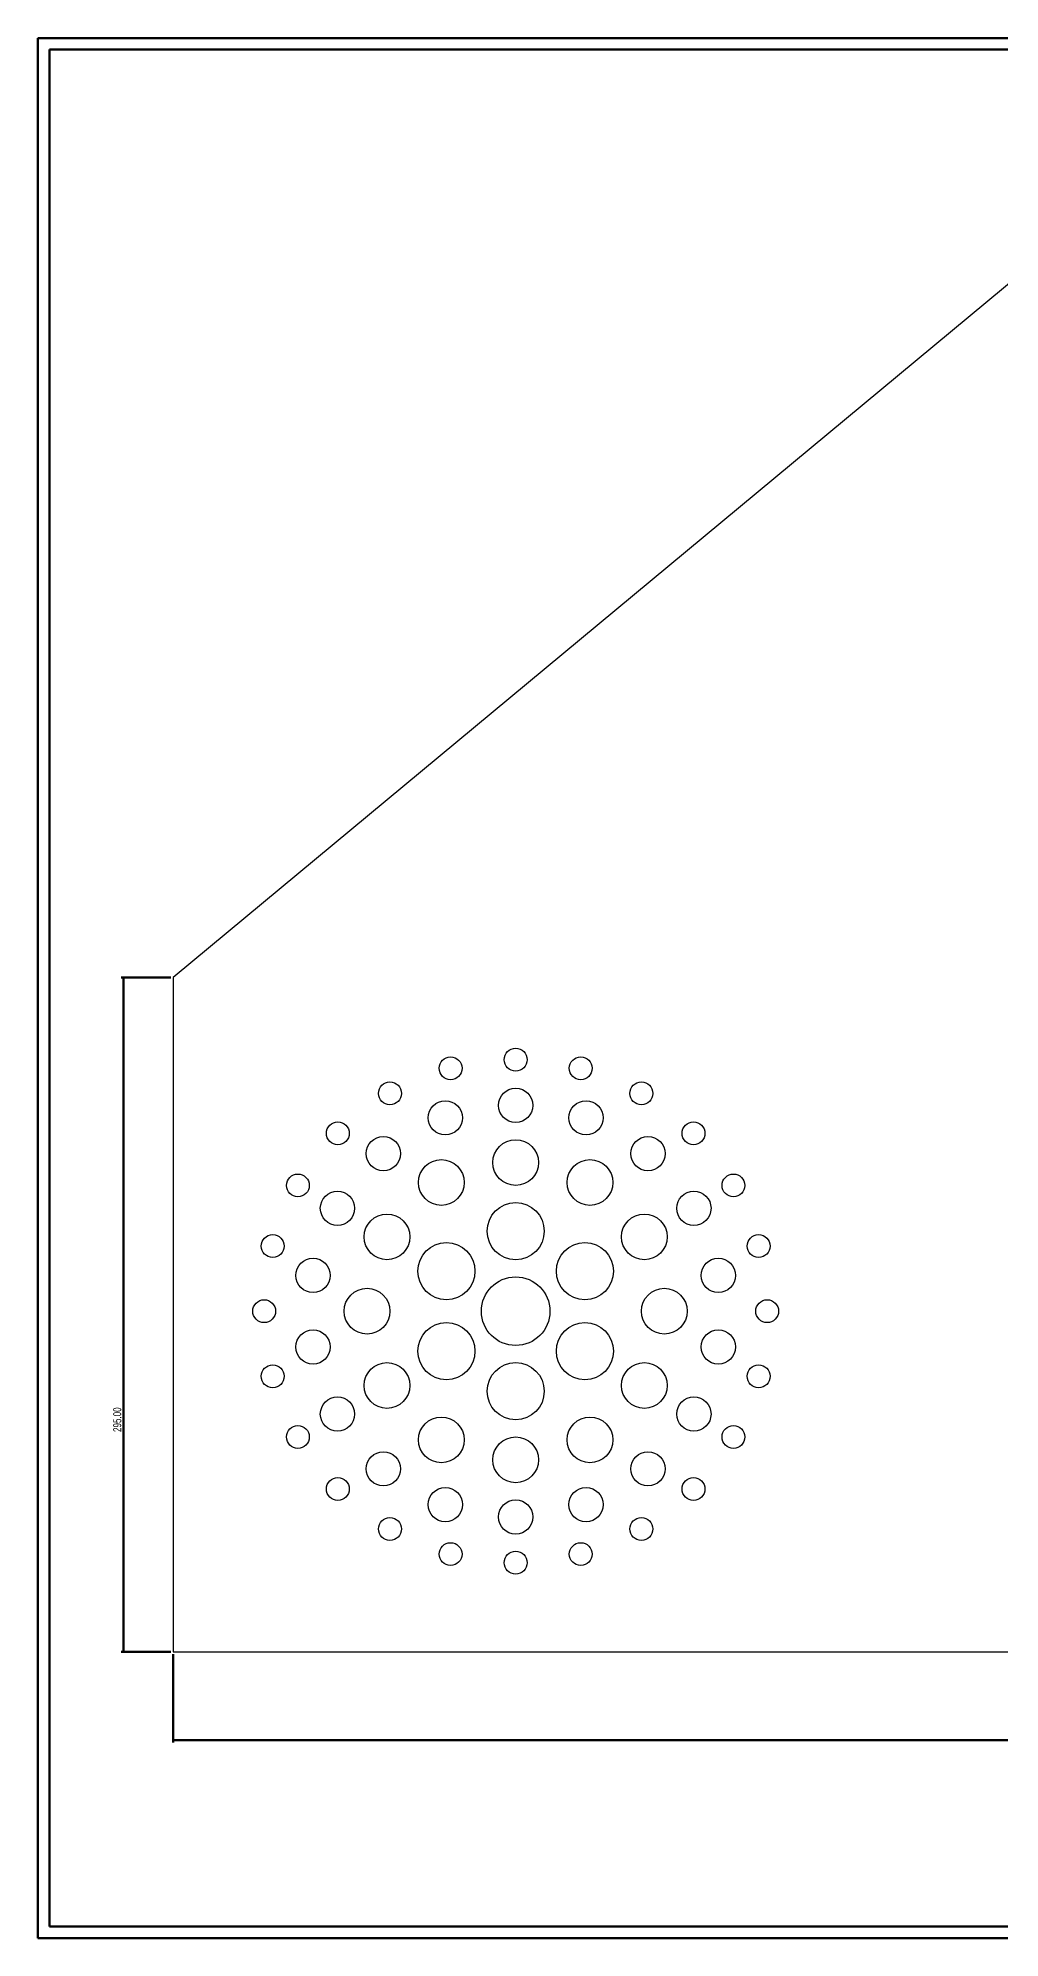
# Model space of a CAD drawing. Header units: millimetres. Extents: x 10 to 1179, y 5 to 836.
# Drawn here: x 10 to 431, y 5 to 836 of the extents above; entities that cross this region are included whole.
import ezdxf

# ---------------------------------------------------------------- set-up
doc = ezdxf.new("R2010")
doc.units = ezdxf.units.MM
doc.layers.add('SLD-0', color=179, linetype='Continuous', lineweight=50)
doc.styles.add('SLDTEXTSTYLE3', font='TXT', dxfattribs={"width": 0.75})
doc.dimstyles.new('SLDDIMSTYLE0', dxfattribs={"dimtxt": 3.5, "dimasz": 3.302, "dimexe": 0, "dimexo": 0.0625, "dimgap": 0.875, "dimtad": 1, "dimrnd": 1e-09, "dimzin": 4, "dimdsep": 46, "dimtxsty": 'SLDTEXTSTYLE3', "dimsah": 1, "dimcen": 0.09, "dimadec": 0, "dimazin": 1, "dimtfac": 1, "dimtofl": 0, "dimtmove": 0, "dimatfit": 3, "dimfxl": 1, "dimfrac": 2, "dimtolj": 1, "dimtzin": 12, "dimarcsym": 0})

# ---------------------------------------------------------------- blocks, each defined once
blk = doc.blocks.new('_D_1')
at = {"layer": 'SLD-0', "transparency": 16777216}
for p, q in [((69.09, 129.18), (69.09, 90.54)), ((1119.09, 129.18), (1119.09, 90.54)), ((69.09, 91.54), (1119.09, 91.54))]:
    blk.add_line(p, q, dxfattribs=at)
for points in [[(69.09, 91.54), (72.4, 91.03), (72.4, 92.05)], [(1119.09, 91.54), (1115.79, 92.05), (1115.79, 91.03)]]:
    blk.add_solid(points, dxfattribs=at)
at = {"layer": 'SLD-0', "transparency": 16777216, "insert": (552.89, 96.05), "char_height": 3.5, "attachment_point": 1, "style": 'SLDTEXTSTYLE3'}
blk.add_mtext('1050.00', dxfattribs=at)
blk = doc.blocks.new('_D_2')
at = {"layer": 'SLD-0', "transparency": 16777216}
for p, q in [((68.09, 425.18), (46.38, 425.18)), ((47.38, 425.18), (47.38, 130.18)), ((68.09, 130.18), (46.38, 130.18))]:
    blk.add_line(p, q, dxfattribs=at)
for points in [[(47.38, 425.18), (46.87, 421.88), (47.89, 421.88)], [(47.38, 130.18), (47.89, 133.48), (46.87, 133.48)]]:
    blk.add_solid(points, dxfattribs=at)
at = {"layer": 'SLD-0', "transparency": 16777216, "insert": (42.87, 226.36), "char_height": 3.5, "attachment_point": 1, "rotation": 90, "style": 'SLDTEXTSTYLE3'}
blk.add_mtext('295.00', dxfattribs=at)

msp = doc.modelspace()

# ---------------------------------------------------------------- linework, layer by layer
at = {"color": 7, "linetype": 'Continuous', "lineweight": 25}
for p, q in [((469.094, 757.183), (69.094, 425.183)), ((69.094, 425.183), (69.094, 130.183)), ((69.094, 130.183), (1119.094, 130.183))]:
    msp.add_line(p, q, dxfattribs=at)
for centre, radius in [((218.894, 389.183), 5), ((190.424, 385.434), 5), ((247.365, 385.434), 5), ((163.894, 374.445), 5), ((218.894, 369.183), 7.5), ((273.894, 374.445), 5), ((188.113, 363.755), 7.5), ((249.676, 363.755), 7.5), ((141.113, 356.964), 5), ((296.676, 356.964), 5), ((161.044, 348.127), 7.5), ((218.894, 344.183), 10), ((276.745, 348.127), 7.5), ((186.394, 335.474), 10), ((251.394, 335.474), 10), ((123.632, 334.183), 5), ((314.157, 334.183), 5), ((140.952, 324.183), 7.5), ((218.894, 314.183), 12.5), ((296.837, 324.183), 7.5), ((162.603, 311.683), 10), ((275.186, 311.683), 10), ((112.643, 307.653), 5), ((188.584, 296.683), 12.5), ((249.205, 296.683), 12.5), ((325.146, 307.653), 5), ((130.262, 294.811), 7.5), ((307.527, 294.811), 7.5), ((218.894, 279.183), 15), ((108.894, 279.183), 5), ((153.894, 279.183), 10), ((283.894, 279.183), 10), ((328.894, 279.183), 5), ((130.262, 263.554), 7.5), ((188.584, 261.683), 12.5), ((249.205, 261.683), 12.5), ((307.527, 263.554), 7.5), ((112.643, 250.713), 5), ((162.603, 246.683), 10), ((218.894, 244.183), 12.5), ((275.186, 246.683), 10), ((325.146, 250.713), 5), ((140.952, 234.183), 7.5), ((296.837, 234.183), 7.5), ((186.394, 222.891), 10), ((251.394, 222.891), 10), ((123.632, 224.183), 5), ((314.157, 224.183), 5), ((161.044, 210.239), 7.5), ((218.894, 214.183), 10), ((276.745, 210.239), 7.5), ((141.113, 201.401), 5), ((188.113, 194.61), 7.5), ((249.676, 194.61), 7.5), ((296.676, 201.401), 5), ((218.894, 189.183), 7.5), ((163.894, 183.92), 5), ((273.894, 183.92), 5), ((190.424, 172.931), 5), ((247.365, 172.931), 5), ((218.894, 169.183), 5)]:
    msp.add_circle(centre, radius, dxfattribs=at)
at = {"layer": 'SLD-0'}
for p, q in [((9.965, 836.035), (1178.965, 836.035)), ((9.965, 5.035), (9.965, 836.035)), ((14.965, 10.035), (14.965, 831.035)), ((14.965, 831.035), (1173.965, 831.035)), ((1173.965, 10.035), (14.965, 10.035)), ((1178.965, 5.035), (9.965, 5.035))]:
    msp.add_line(p, q, dxfattribs=at)

# ---------------------------------------------------------------- dimensions: what is measured, and where the dimension line sits
for base, p1, p2, angle, picture, middle in [((47.38, 130.183), (69.094, 425.183), (69.094, 130.183), 90, '_D_2', (47.38, 233.474)), ((1119.094, 91.541), (69.094, 130.183), (1119.094, 130.183), 0, '_D_1', (561.297, 91.541))]:
    dim = msp.add_linear_dim(base=base, p1=p1, p2=p2, angle=angle, dimstyle='SLDDIMSTYLE0', dxfattribs=at)
    dim.commit()
    dim.dimension.update_dxf_attribs({"geometry": picture, "text_midpoint": middle, "dimtype": 160})

doc.saveas('drawing.dxf')
